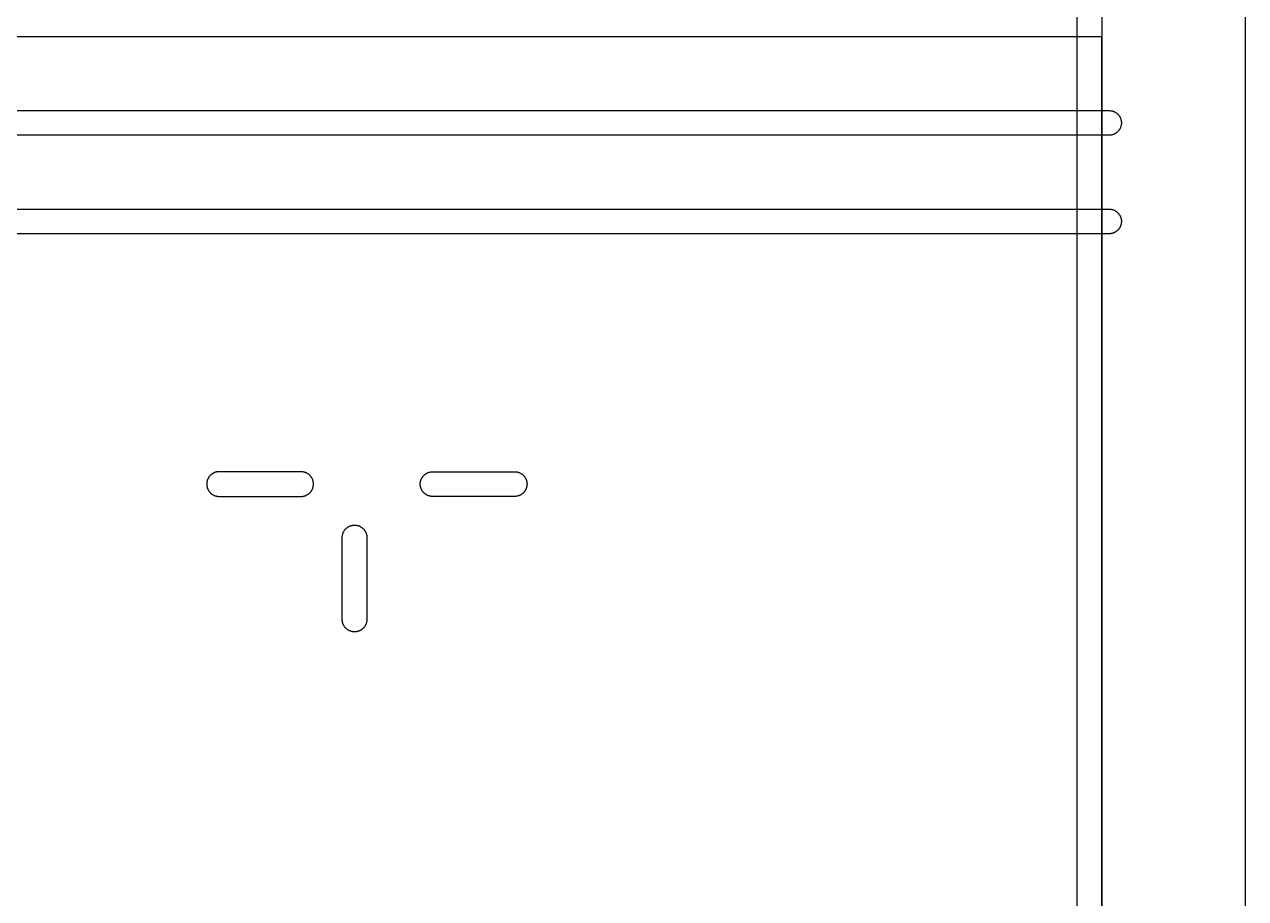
# Model space of a CAD drawing. Extents: x 0 to 1220, y 0 to 2440.
# Drawn here: x 922.6 to 1220, y 1743.5 to 1956.5 of the extents above; entities that cross this region are included whole.
import ezdxf

# ---------------------------------------------------------------- set-up
doc = ezdxf.new("R2010")
doc.units = 0
for name, color, linetype in [('CUT_6_12MM', 6, 'CONTINUOUS'), ('PLATTE_1220_2440', 7, 'CONTINUOUS'), ('POCKET_6_12MM', 80, 'CONTINUOUS'), ('POCKET_6__6MM', 4, 'CONTINUOUS')]:
    doc.layers.add(name, color=color, linetype=linetype)

msp = doc.modelspace()

# ---------------------------------------------------------------- linework, layer by layer
at = {"layer": 'CUT_6_12MM'}
for p, q in [((1185, 1953.54), (35, 1953.54)), ((1185, 1533.54), (1185, 1953.54))]:
    msp.add_line(p, q, dxfattribs=at)
at = {"layer": 'PLATTE_1220_2440'}
msp.add_line((1220, 0), (1220, 2440), dxfattribs=at)
at = {"layer": 'POCKET_6_12MM'}
for p, q in [((968.11, 1846.86), (968.03, 1846.8)), ((968.19, 1846.93), (968.11, 1846.86)), ((968.27, 1846.99), (968.19, 1846.93)), ((968.35, 1847.05), (968.27, 1846.99)), ((968.44, 1847.1), (968.35, 1847.05)), ((968.53, 1847.15), (968.44, 1847.1)), ((968.62, 1847.2), (968.53, 1847.15)), ((968.71, 1847.25), (968.62, 1847.2)), ((968.8, 1847.29), (968.71, 1847.25)), ((968.9, 1847.33), (968.8, 1847.29)), ((969, 1847.36), (968.9, 1847.33)), ((969.09, 1847.4), (969, 1847.36)), ((969.19, 1847.43), (969.09, 1847.4)), ((969.29, 1847.45), (969.19, 1847.43)), ((969.39, 1847.48), (969.29, 1847.45)), ((969.49, 1847.49), (969.39, 1847.48)), ((969.59, 1847.51), (969.49, 1847.49)), ((969.69, 1847.52), (969.59, 1847.51)), ((969.8, 1847.53), (969.69, 1847.52)), ((969.9, 1847.54), (969.8, 1847.53)), ((970, 1847.54), (969.9, 1847.54)), ((990, 1847.54), (970, 1847.54)), ((990.1, 1847.54), (990, 1847.54)), ((990.21, 1847.53), (990.1, 1847.54)), ((990.31, 1847.52), (990.21, 1847.53)), ((990.41, 1847.51), (990.31, 1847.52)), ((990.52, 1847.49), (990.41, 1847.51)), ((990.62, 1847.47), (990.52, 1847.49)), ((990.72, 1847.45), (990.62, 1847.47)), ((990.82, 1847.42), (990.72, 1847.45)), ((990.92, 1847.39), (990.82, 1847.42)), ((991.02, 1847.36), (990.92, 1847.39)), ((991.11, 1847.32), (991.02, 1847.36)), ((991.21, 1847.28), (991.11, 1847.32)), ((991.3, 1847.24), (991.21, 1847.28)), ((991.39, 1847.19), (991.3, 1847.24)), ((991.49, 1847.14), (991.39, 1847.19)), ((991.57, 1847.09), (991.49, 1847.14)), ((991.66, 1847.04), (991.57, 1847.09)), ((991.75, 1846.98), (991.66, 1847.04)), ((991.83, 1846.92), (991.75, 1846.98)), ((991.91, 1846.85), (991.83, 1846.92)), ((1020.09, 1846.85), (1020.17, 1846.92)), ((1020.17, 1846.92), (1020.25, 1846.98)), ((1020.25, 1846.98), (1020.34, 1847.04)), ((1020.34, 1847.04), (1020.43, 1847.09)), ((1020.43, 1847.09), (1020.51, 1847.14)), ((1020.51, 1847.14), (1020.61, 1847.19)), ((1020.61, 1847.19), (1020.7, 1847.24)), ((1020.7, 1847.24), (1020.79, 1847.28)), ((1020.79, 1847.28), (1020.89, 1847.32)), ((1020.89, 1847.32), (1020.98, 1847.36)), ((1020.98, 1847.36), (1021.08, 1847.39)), ((1021.08, 1847.39), (1021.18, 1847.42)), ((1021.18, 1847.42), (1021.28, 1847.45)), ((1021.28, 1847.45), (1021.38, 1847.47)), ((1021.38, 1847.47), (1021.48, 1847.49)), ((1021.48, 1847.49), (1021.59, 1847.51)), ((1021.59, 1847.51), (1021.69, 1847.52)), ((1021.69, 1847.52), (1021.79, 1847.53)), ((1021.79, 1847.53), (1021.9, 1847.54)), ((1021.9, 1847.54), (1022, 1847.54)), ((1022, 1847.54), (1042, 1847.54)), ((1042, 1847.54), (1042.1, 1847.54)), ((1042.1, 1847.54), (1042.2, 1847.53)), ((1042.2, 1847.53), (1042.31, 1847.52)), ((1042.31, 1847.52), (1042.41, 1847.51)), ((1042.41, 1847.51), (1042.51, 1847.49)), ((1042.51, 1847.49), (1042.61, 1847.48)), ((1042.61, 1847.48), (1042.71, 1847.45)), ((1042.71, 1847.45), (1042.81, 1847.43)), ((1042.81, 1847.43), (1042.91, 1847.4)), ((1042.91, 1847.4), (1043, 1847.36)), ((1043, 1847.36), (1043.1, 1847.33)), ((1043.1, 1847.33), (1043.2, 1847.29)), ((1043.2, 1847.29), (1043.29, 1847.25)), ((1043.29, 1847.25), (1043.38, 1847.2)), ((1043.38, 1847.2), (1043.47, 1847.15)), ((1043.47, 1847.15), (1043.56, 1847.1)), ((1043.56, 1847.1), (1043.65, 1847.05)), ((1043.65, 1847.05), (1043.73, 1846.99)), ((1043.73, 1846.99), (1043.81, 1846.93)), ((1043.81, 1846.93), (1043.89, 1846.86)), ((1043.89, 1846.86), (1043.97, 1846.8)), ((967.01, 1844.74), (967, 1844.64)), ((967, 1844.64), (967, 1844.54)), ((967, 1844.54), (967, 1844.44)), ((967, 1844.44), (967.01, 1844.33)), ((967.02, 1844.84), (967.01, 1844.74)), ((967.01, 1844.33), (967.02, 1844.23)), ((967.03, 1844.95), (967.02, 1844.84)), ((967.02, 1844.23), (967.03, 1844.13)), ((967.04, 1845.05), (967.03, 1844.95)), ((967.03, 1844.13), (967.04, 1844.03)), ((967.06, 1845.15), (967.04, 1845.05)), ((967.04, 1844.03), (967.06, 1843.93)), ((967.09, 1845.25), (967.06, 1845.15)), ((967.06, 1843.93), (967.09, 1843.83)), ((967.11, 1845.35), (967.09, 1845.25)), ((967.14, 1845.45), (967.11, 1845.35)), ((967.17, 1845.54), (967.14, 1845.45)), ((967.21, 1845.64), (967.17, 1845.54)), ((967.25, 1845.73), (967.21, 1845.64)), ((967.29, 1845.83), (967.25, 1845.73)), ((967.34, 1845.92), (967.29, 1845.83)), ((967.39, 1846.01), (967.34, 1845.92)), ((967.44, 1846.1), (967.39, 1846.01)), ((967.49, 1846.18), (967.44, 1846.1)), ((967.55, 1846.27), (967.49, 1846.18)), ((967.61, 1846.35), (967.55, 1846.27)), ((967.67, 1846.43), (967.61, 1846.35)), ((967.74, 1846.51), (967.67, 1846.43)), ((967.81, 1846.59), (967.74, 1846.51)), ((967.88, 1846.66), (967.81, 1846.59)), ((967.95, 1846.73), (967.88, 1846.66)), ((968.03, 1846.8), (967.95, 1846.73)), ((991.99, 1846.78), (991.91, 1846.85)), ((992.07, 1846.71), (991.99, 1846.78)), ((992.14, 1846.64), (992.07, 1846.71)), ((992.21, 1846.57), (992.14, 1846.64)), ((992.28, 1846.49), (992.21, 1846.57)), ((992.35, 1846.41), (992.28, 1846.49)), ((992.41, 1846.33), (992.35, 1846.41)), ((992.47, 1846.24), (992.41, 1846.33)), ((992.53, 1846.16), (992.47, 1846.24)), ((992.58, 1846.07), (992.53, 1846.16)), ((992.63, 1845.98), (992.58, 1846.07)), ((992.68, 1845.89), (992.63, 1845.98)), ((992.72, 1845.79), (992.68, 1845.89)), ((992.77, 1845.7), (992.72, 1845.79)), ((992.81, 1845.6), (992.77, 1845.7)), ((992.84, 1845.5), (992.81, 1845.6)), ((992.87, 1845.41), (992.84, 1845.5)), ((992.9, 1845.31), (992.87, 1845.41)), ((992.92, 1845.21), (992.9, 1845.31)), ((992.95, 1845.1), (992.92, 1845.21)), ((992.92, 1843.87), (992.95, 1843.97)), ((992.96, 1845), (992.95, 1845.1)), ((992.95, 1843.97), (992.96, 1844.07)), ((992.98, 1844.9), (992.96, 1845)), ((992.96, 1844.07), (992.98, 1844.18)), ((992.99, 1844.8), (992.98, 1844.9)), ((992.98, 1844.18), (992.99, 1844.28)), ((993, 1844.69), (992.99, 1844.8)), ((992.99, 1844.28), (993, 1844.38)), ((993, 1844.59), (993, 1844.69)), ((993, 1844.49), (993, 1844.59)), ((993, 1844.38), (993, 1844.49)), ((1019, 1844.69), (1019.01, 1844.8)), ((1019, 1844.59), (1019, 1844.69)), ((1019, 1844.49), (1019, 1844.59)), ((1019, 1844.38), (1019, 1844.49)), ((1019.01, 1844.28), (1019, 1844.38)), ((1019.01, 1844.8), (1019.02, 1844.9)), ((1019.02, 1844.18), (1019.01, 1844.28)), ((1019.02, 1844.9), (1019.04, 1845)), ((1019.04, 1844.07), (1019.02, 1844.18)), ((1019.04, 1845), (1019.05, 1845.1)), ((1019.05, 1843.97), (1019.04, 1844.07)), ((1019.05, 1845.1), (1019.08, 1845.21)), ((1019.08, 1843.87), (1019.05, 1843.97)), ((1019.08, 1845.21), (1019.1, 1845.31)), ((1019.1, 1845.31), (1019.13, 1845.41)), ((1019.13, 1845.41), (1019.16, 1845.5)), ((1019.16, 1845.5), (1019.19, 1845.6)), ((1019.19, 1845.6), (1019.23, 1845.7)), ((1019.23, 1845.7), (1019.28, 1845.79)), ((1019.28, 1845.79), (1019.32, 1845.89)), ((1019.32, 1845.89), (1019.37, 1845.98)), ((1019.37, 1845.98), (1019.42, 1846.07)), ((1019.42, 1846.07), (1019.47, 1846.16)), ((1019.47, 1846.16), (1019.53, 1846.24)), ((1019.53, 1846.24), (1019.59, 1846.33)), ((1019.59, 1846.33), (1019.65, 1846.41)), ((1019.65, 1846.41), (1019.72, 1846.49)), ((1019.72, 1846.49), (1019.79, 1846.57)), ((1019.79, 1846.57), (1019.86, 1846.64)), ((1019.86, 1846.64), (1019.93, 1846.71)), ((1019.93, 1846.71), (1020.01, 1846.78)), ((1020.01, 1846.78), (1020.09, 1846.85)), ((1043.97, 1846.8), (1044.05, 1846.73)), ((1044.05, 1846.73), (1044.12, 1846.66)), ((1044.12, 1846.66), (1044.19, 1846.59)), ((1044.19, 1846.59), (1044.26, 1846.51)), ((1044.26, 1846.51), (1044.33, 1846.43)), ((1044.33, 1846.43), (1044.39, 1846.35)), ((1044.39, 1846.35), (1044.45, 1846.27)), ((1044.45, 1846.27), (1044.51, 1846.18)), ((1044.51, 1846.18), (1044.56, 1846.1)), ((1044.56, 1846.1), (1044.61, 1846.01)), ((1044.61, 1846.01), (1044.66, 1845.92)), ((1044.66, 1845.92), (1044.71, 1845.83)), ((1044.71, 1845.83), (1044.75, 1845.73)), ((1044.75, 1845.73), (1044.79, 1845.64)), ((1044.79, 1845.64), (1044.83, 1845.54)), ((1044.83, 1845.54), (1044.86, 1845.45)), ((1044.86, 1845.45), (1044.89, 1845.35)), ((1044.89, 1845.35), (1044.91, 1845.25)), ((1044.91, 1845.25), (1044.94, 1845.15)), ((1044.94, 1843.93), (1044.91, 1843.83)), ((1044.94, 1845.15), (1044.96, 1845.05)), ((1044.96, 1844.03), (1044.94, 1843.93)), ((1044.96, 1845.05), (1044.97, 1844.95)), ((1044.97, 1844.13), (1044.96, 1844.03)), ((1044.97, 1844.95), (1044.98, 1844.84)), ((1044.98, 1844.23), (1044.97, 1844.13)), ((1044.98, 1844.84), (1044.99, 1844.74)), ((1044.99, 1844.33), (1044.98, 1844.23)), ((1044.99, 1844.74), (1045, 1844.64)), ((1045, 1844.44), (1044.99, 1844.33)), ((1045, 1844.64), (1045, 1844.54)), ((1045, 1844.54), (1045, 1844.44)), ((967.09, 1843.83), (967.11, 1843.73)), ((967.11, 1843.73), (967.14, 1843.63)), ((967.14, 1843.63), (967.17, 1843.53)), ((967.17, 1843.53), (967.21, 1843.44)), ((967.21, 1843.44), (967.25, 1843.34)), ((967.25, 1843.34), (967.29, 1843.25)), ((967.29, 1843.25), (967.34, 1843.16)), ((967.34, 1843.16), (967.39, 1843.07)), ((967.39, 1843.07), (967.44, 1842.98)), ((967.44, 1842.98), (967.49, 1842.89)), ((967.49, 1842.89), (967.55, 1842.81)), ((967.55, 1842.81), (967.61, 1842.73)), ((967.61, 1842.73), (967.67, 1842.64)), ((967.67, 1842.64), (967.74, 1842.57)), ((967.74, 1842.57), (967.81, 1842.49)), ((967.81, 1842.49), (967.88, 1842.42)), ((967.88, 1842.42), (967.95, 1842.35)), ((967.95, 1842.35), (968.03, 1842.28)), ((968.03, 1842.28), (968.11, 1842.21)), ((968.11, 1842.21), (968.19, 1842.15)), ((968.19, 1842.15), (968.27, 1842.09)), ((968.27, 1842.09), (968.35, 1842.03)), ((968.35, 1842.03), (968.44, 1841.97)), ((968.44, 1841.97), (968.53, 1841.92)), ((968.53, 1841.92), (968.62, 1841.87)), ((968.62, 1841.87), (968.71, 1841.83)), ((968.71, 1841.83), (968.8, 1841.79)), ((968.8, 1841.79), (968.9, 1841.75)), ((968.9, 1841.75), (969, 1841.71)), ((969, 1841.71), (969.09, 1841.68)), ((969.09, 1841.68), (969.19, 1841.65)), ((969.19, 1841.65), (969.29, 1841.62)), ((969.29, 1841.62), (969.39, 1841.6)), ((969.39, 1841.6), (969.49, 1841.58)), ((969.49, 1841.58), (969.59, 1841.57)), ((969.59, 1841.57), (969.69, 1841.55)), ((969.69, 1841.55), (969.8, 1841.54)), ((969.8, 1841.54), (969.9, 1841.54)), ((969.9, 1841.54), (970, 1841.54)), ((970, 1841.54), (990, 1841.54)), ((990, 1841.54), (990.1, 1841.54)), ((990.1, 1841.54), (990.21, 1841.54)), ((990.21, 1841.54), (990.31, 1841.55)), ((990.31, 1841.55), (990.41, 1841.57)), ((990.41, 1841.57), (990.52, 1841.58)), ((990.52, 1841.58), (990.62, 1841.6)), ((990.62, 1841.6), (990.72, 1841.63)), ((990.72, 1841.63), (990.82, 1841.65)), ((990.82, 1841.65), (990.92, 1841.68)), ((990.92, 1841.68), (991.02, 1841.71)), ((991.02, 1841.71), (991.11, 1841.75)), ((991.11, 1841.75), (991.21, 1841.79)), ((991.21, 1841.79), (991.3, 1841.83)), ((991.3, 1841.83), (991.39, 1841.88)), ((991.39, 1841.88), (991.49, 1841.93)), ((991.49, 1841.93), (991.57, 1841.98)), ((991.57, 1841.98), (991.66, 1842.04)), ((991.66, 1842.04), (991.75, 1842.1)), ((991.75, 1842.1), (991.83, 1842.16)), ((991.83, 1842.16), (991.91, 1842.22)), ((991.91, 1842.22), (991.99, 1842.29)), ((991.99, 1842.29), (992.07, 1842.36)), ((992.07, 1842.36), (992.14, 1842.43)), ((992.14, 1842.43), (992.21, 1842.51)), ((992.21, 1842.51), (992.28, 1842.59)), ((992.28, 1842.59), (992.35, 1842.67)), ((992.35, 1842.67), (992.41, 1842.75)), ((992.41, 1842.75), (992.47, 1842.83)), ((992.47, 1842.83), (992.53, 1842.92)), ((992.53, 1842.92), (992.58, 1843.01)), ((992.58, 1843.01), (992.63, 1843.1)), ((992.63, 1843.1), (992.68, 1843.19)), ((992.68, 1843.19), (992.72, 1843.28)), ((992.72, 1843.28), (992.77, 1843.38)), ((992.77, 1843.38), (992.81, 1843.47)), ((992.81, 1843.47), (992.84, 1843.57)), ((992.84, 1843.57), (992.87, 1843.67)), ((992.87, 1843.67), (992.9, 1843.77)), ((992.9, 1843.77), (992.92, 1843.87)), ((1019.1, 1843.77), (1019.08, 1843.87)), ((1019.13, 1843.67), (1019.1, 1843.77)), ((1019.16, 1843.57), (1019.13, 1843.67)), ((1019.19, 1843.47), (1019.16, 1843.57)), ((1019.23, 1843.38), (1019.19, 1843.47)), ((1019.28, 1843.28), (1019.23, 1843.38)), ((1019.32, 1843.19), (1019.28, 1843.28)), ((1019.37, 1843.1), (1019.32, 1843.19)), ((1019.42, 1843.01), (1019.37, 1843.1)), ((1019.47, 1842.92), (1019.42, 1843.01)), ((1019.53, 1842.83), (1019.47, 1842.92)), ((1019.59, 1842.75), (1019.53, 1842.83)), ((1019.65, 1842.67), (1019.59, 1842.75)), ((1019.72, 1842.59), (1019.65, 1842.67)), ((1019.79, 1842.51), (1019.72, 1842.59)), ((1019.86, 1842.43), (1019.79, 1842.51)), ((1019.93, 1842.36), (1019.86, 1842.43)), ((1020.01, 1842.29), (1019.93, 1842.36)), ((1020.09, 1842.22), (1020.01, 1842.29)), ((1020.17, 1842.16), (1020.09, 1842.22)), ((1020.25, 1842.1), (1020.17, 1842.16)), ((1020.34, 1842.04), (1020.25, 1842.1)), ((1020.43, 1841.98), (1020.34, 1842.04)), ((1020.51, 1841.93), (1020.43, 1841.98)), ((1020.61, 1841.88), (1020.51, 1841.93)), ((1020.7, 1841.83), (1020.61, 1841.88)), ((1020.79, 1841.79), (1020.7, 1841.83)), ((1020.89, 1841.75), (1020.79, 1841.79)), ((1020.98, 1841.71), (1020.89, 1841.75)), ((1021.08, 1841.68), (1020.98, 1841.71)), ((1021.18, 1841.65), (1021.08, 1841.68)), ((1021.28, 1841.63), (1021.18, 1841.65)), ((1021.38, 1841.6), (1021.28, 1841.63)), ((1021.48, 1841.58), (1021.38, 1841.6)), ((1021.59, 1841.57), (1021.48, 1841.58)), ((1021.69, 1841.55), (1021.59, 1841.57)), ((1021.79, 1841.54), (1021.69, 1841.55)), ((1021.9, 1841.54), (1021.79, 1841.54)), ((1022, 1841.54), (1021.9, 1841.54)), ((1042, 1841.54), (1022, 1841.54)), ((1042.1, 1841.54), (1042, 1841.54)), ((1042.2, 1841.54), (1042.1, 1841.54)), ((1042.31, 1841.55), (1042.2, 1841.54)), ((1042.41, 1841.57), (1042.31, 1841.55)), ((1042.51, 1841.58), (1042.41, 1841.57)), ((1042.61, 1841.6), (1042.51, 1841.58)), ((1042.71, 1841.62), (1042.61, 1841.6)), ((1042.81, 1841.65), (1042.71, 1841.62)), ((1042.91, 1841.68), (1042.81, 1841.65)), ((1043, 1841.71), (1042.91, 1841.68)), ((1043.1, 1841.75), (1043, 1841.71)), ((1043.2, 1841.79), (1043.1, 1841.75)), ((1043.29, 1841.83), (1043.2, 1841.79)), ((1043.38, 1841.87), (1043.29, 1841.83)), ((1043.47, 1841.92), (1043.38, 1841.87)), ((1043.56, 1841.97), (1043.47, 1841.92)), ((1043.65, 1842.03), (1043.56, 1841.97)), ((1043.73, 1842.09), (1043.65, 1842.03)), ((1043.81, 1842.15), (1043.73, 1842.09)), ((1043.89, 1842.21), (1043.81, 1842.15)), ((1043.97, 1842.28), (1043.89, 1842.21)), ((1044.05, 1842.35), (1043.97, 1842.28)), ((1044.12, 1842.42), (1044.05, 1842.35)), ((1044.19, 1842.49), (1044.12, 1842.42)), ((1044.26, 1842.57), (1044.19, 1842.49)), ((1044.33, 1842.64), (1044.26, 1842.57)), ((1044.39, 1842.73), (1044.33, 1842.64)), ((1044.45, 1842.81), (1044.39, 1842.73)), ((1044.51, 1842.89), (1044.45, 1842.81)), ((1044.56, 1842.98), (1044.51, 1842.89)), ((1044.61, 1843.07), (1044.56, 1842.98)), ((1044.66, 1843.16), (1044.61, 1843.07)), ((1044.71, 1843.25), (1044.66, 1843.16)), ((1044.75, 1843.34), (1044.71, 1843.25)), ((1044.79, 1843.44), (1044.75, 1843.34)), ((1044.83, 1843.53), (1044.79, 1843.44)), ((1044.86, 1843.63), (1044.83, 1843.53)), ((1044.89, 1843.73), (1044.86, 1843.63)), ((1044.91, 1843.83), (1044.89, 1843.73)), ((1000.03, 1831.95), (1000.04, 1832.05)), ((1000.04, 1832.05), (1000.06, 1832.15)), ((1000.06, 1832.15), (1000.09, 1832.25)), ((1000.09, 1832.25), (1000.11, 1832.35)), ((1000.11, 1832.35), (1000.14, 1832.45)), ((1000.14, 1832.45), (1000.17, 1832.54)), ((1000.17, 1832.54), (1000.21, 1832.64)), ((1000.21, 1832.64), (1000.25, 1832.73)), ((1000.25, 1832.73), (1000.29, 1832.83)), ((1000.29, 1832.83), (1000.34, 1832.92)), ((1000.34, 1832.92), (1000.39, 1833.01)), ((1000.39, 1833.01), (1000.44, 1833.1)), ((1000.44, 1833.1), (1000.49, 1833.18)), ((1000.49, 1833.18), (1000.55, 1833.27)), ((1000.55, 1833.27), (1000.61, 1833.35)), ((1000.61, 1833.35), (1000.67, 1833.43)), ((1000.67, 1833.43), (1000.74, 1833.51)), ((1000.74, 1833.51), (1000.81, 1833.59)), ((1000.81, 1833.59), (1000.88, 1833.66)), ((1000.88, 1833.66), (1000.95, 1833.73)), ((1000.95, 1833.73), (1001.03, 1833.8)), ((1001.03, 1833.8), (1001.11, 1833.86)), ((1001.11, 1833.86), (1001.19, 1833.93)), ((1001.19, 1833.93), (1001.27, 1833.99)), ((1001.27, 1833.99), (1001.35, 1834.05)), ((1001.35, 1834.05), (1001.44, 1834.1)), ((1001.44, 1834.1), (1001.53, 1834.15)), ((1001.53, 1834.15), (1001.62, 1834.2)), ((1001.62, 1834.2), (1001.71, 1834.25)), ((1001.71, 1834.25), (1001.8, 1834.29)), ((1001.8, 1834.29), (1001.9, 1834.33)), ((1001.9, 1834.33), (1002, 1834.36)), ((1002, 1834.36), (1002.09, 1834.4)), ((1002.09, 1834.4), (1002.19, 1834.43)), ((1002.19, 1834.43), (1002.29, 1834.45)), ((1002.29, 1834.45), (1002.39, 1834.48)), ((1002.39, 1834.48), (1002.49, 1834.49)), ((1002.49, 1834.49), (1002.59, 1834.51)), ((1002.59, 1834.51), (1002.69, 1834.52)), ((1002.69, 1834.52), (1002.8, 1834.53)), ((1002.8, 1834.53), (1002.9, 1834.54)), ((1002.9, 1834.54), (1003, 1834.54)), ((1003, 1834.54), (1003.1, 1834.54)), ((1003.1, 1834.54), (1003.2, 1834.53)), ((1003.2, 1834.53), (1003.31, 1834.52)), ((1003.31, 1834.52), (1003.41, 1834.51)), ((1003.41, 1834.51), (1003.51, 1834.49)), ((1003.51, 1834.49), (1003.61, 1834.48)), ((1003.61, 1834.48), (1003.71, 1834.45)), ((1003.71, 1834.45), (1003.81, 1834.43)), ((1003.81, 1834.43), (1003.91, 1834.4)), ((1003.91, 1834.4), (1004, 1834.36)), ((1004, 1834.36), (1004.1, 1834.33)), ((1004.1, 1834.33), (1004.2, 1834.29)), ((1004.2, 1834.29), (1004.29, 1834.25)), ((1004.29, 1834.25), (1004.38, 1834.2)), ((1004.38, 1834.2), (1004.47, 1834.15)), ((1004.47, 1834.15), (1004.56, 1834.1)), ((1004.56, 1834.1), (1004.65, 1834.05)), ((1004.65, 1834.05), (1004.73, 1833.99)), ((1004.73, 1833.99), (1004.81, 1833.93)), ((1004.81, 1833.93), (1004.89, 1833.86)), ((1004.89, 1833.86), (1004.97, 1833.8)), ((1004.97, 1833.8), (1005.05, 1833.73)), ((1005.05, 1833.73), (1005.12, 1833.66)), ((1005.12, 1833.66), (1005.19, 1833.59)), ((1005.19, 1833.59), (1005.26, 1833.51)), ((1005.26, 1833.51), (1005.33, 1833.43)), ((1005.33, 1833.43), (1005.39, 1833.35)), ((1005.39, 1833.35), (1005.45, 1833.27)), ((1005.45, 1833.27), (1005.51, 1833.18)), ((1005.51, 1833.18), (1005.56, 1833.1)), ((1005.56, 1833.1), (1005.61, 1833.01)), ((1005.61, 1833.01), (1005.66, 1832.92)), ((1005.66, 1832.92), (1005.71, 1832.83)), ((1005.71, 1832.83), (1005.75, 1832.73)), ((1005.75, 1832.73), (1005.79, 1832.64)), ((1005.79, 1832.64), (1005.83, 1832.54)), ((1005.83, 1832.54), (1005.86, 1832.45)), ((1005.86, 1832.45), (1005.89, 1832.35)), ((1005.89, 1832.35), (1005.91, 1832.25)), ((1005.91, 1832.25), (1005.94, 1832.15)), ((1005.94, 1832.15), (1005.96, 1832.05)), ((1005.96, 1832.05), (1005.97, 1831.95)), ((1000, 1831.64), (1000.01, 1831.74)), ((1000, 1831.54), (1000, 1831.64)), ((1000, 1811.54), (1000, 1831.54)), ((1000.01, 1831.74), (1000.02, 1831.84)), ((1000.02, 1831.84), (1000.03, 1831.95)), ((1005.97, 1831.95), (1005.98, 1831.84)), ((1005.98, 1831.84), (1005.99, 1831.74)), ((1005.99, 1831.74), (1006, 1831.64)), ((1006, 1831.64), (1006, 1831.54)), ((1006, 1831.54), (1006, 1811.54)), ((1000, 1811.43), (1000, 1811.54)), ((1000.01, 1811.33), (1000, 1811.43)), ((1000.02, 1811.23), (1000.01, 1811.33)), ((1000.03, 1811.12), (1000.02, 1811.23)), ((1005.98, 1811.23), (1005.97, 1811.12)), ((1005.99, 1811.33), (1005.98, 1811.23)), ((1006, 1811.43), (1005.99, 1811.33)), ((1006, 1811.54), (1006, 1811.43)), ((1000.04, 1811.02), (1000.03, 1811.12)), ((1000.06, 1810.92), (1000.04, 1811.02)), ((1000.09, 1810.82), (1000.06, 1810.92)), ((1000.11, 1810.72), (1000.09, 1810.82)), ((1000.14, 1810.62), (1000.11, 1810.72)), ((1000.18, 1810.52), (1000.14, 1810.62)), ((1000.21, 1810.43), (1000.18, 1810.52)), ((1000.25, 1810.33), (1000.21, 1810.43)), ((1000.3, 1810.24), (1000.25, 1810.33)), ((1000.34, 1810.14), (1000.3, 1810.24)), ((1000.39, 1810.05), (1000.34, 1810.14)), ((1000.45, 1809.96), (1000.39, 1810.05)), ((1000.5, 1809.88), (1000.45, 1809.96)), ((1000.56, 1809.79), (1000.5, 1809.88)), ((1000.62, 1809.71), (1000.56, 1809.79)), ((1000.69, 1809.63), (1000.62, 1809.71)), ((1000.75, 1809.55), (1000.69, 1809.63)), ((1000.82, 1809.47), (1000.75, 1809.55)), ((1000.9, 1809.4), (1000.82, 1809.47)), ((1000.97, 1809.33), (1000.9, 1809.4)), ((1001.05, 1809.26), (1000.97, 1809.33)), ((1001.13, 1809.19), (1001.05, 1809.26)), ((1001.21, 1809.13), (1001.13, 1809.19)), ((1001.3, 1809.07), (1001.21, 1809.13)), ((1001.38, 1809.01), (1001.3, 1809.07)), ((1001.47, 1808.96), (1001.38, 1809.01)), ((1001.56, 1808.91), (1001.47, 1808.96)), ((1001.65, 1808.86), (1001.56, 1808.91)), ((1001.75, 1808.81), (1001.65, 1808.86)), ((1001.84, 1808.77), (1001.75, 1808.81)), ((1001.94, 1808.73), (1001.84, 1808.77)), ((1002.03, 1808.7), (1001.94, 1808.73)), ((1002.13, 1808.67), (1002.03, 1808.7)), ((1002.23, 1808.64), (1002.13, 1808.67)), ((1002.33, 1808.61), (1002.23, 1808.64)), ((1002.43, 1808.59), (1002.33, 1808.61)), ((1002.54, 1808.57), (1002.43, 1808.59)), ((1002.64, 1808.56), (1002.54, 1808.57)), ((1002.74, 1808.55), (1002.64, 1808.56)), ((1002.84, 1808.54), (1002.74, 1808.55)), ((1002.95, 1808.54), (1002.84, 1808.54)), ((1003.05, 1808.54), (1002.95, 1808.54)), ((1003.16, 1808.54), (1003.05, 1808.54)), ((1003.26, 1808.55), (1003.16, 1808.54)), ((1003.36, 1808.56), (1003.26, 1808.55)), ((1003.46, 1808.57), (1003.36, 1808.56)), ((1003.57, 1808.59), (1003.46, 1808.57)), ((1003.67, 1808.61), (1003.57, 1808.59)), ((1003.77, 1808.64), (1003.67, 1808.61)), ((1003.87, 1808.67), (1003.77, 1808.64)), ((1003.97, 1808.7), (1003.87, 1808.67)), ((1004.06, 1808.73), (1003.97, 1808.7)), ((1004.16, 1808.77), (1004.06, 1808.73)), ((1004.25, 1808.81), (1004.16, 1808.77)), ((1004.35, 1808.86), (1004.25, 1808.81)), ((1004.44, 1808.91), (1004.35, 1808.86)), ((1004.53, 1808.96), (1004.44, 1808.91)), ((1004.62, 1809.01), (1004.53, 1808.96)), ((1004.7, 1809.07), (1004.62, 1809.01)), ((1004.79, 1809.13), (1004.7, 1809.07)), ((1004.87, 1809.19), (1004.79, 1809.13)), ((1004.95, 1809.26), (1004.87, 1809.19)), ((1005.03, 1809.33), (1004.95, 1809.26)), ((1005.1, 1809.4), (1005.03, 1809.33)), ((1005.18, 1809.47), (1005.1, 1809.4)), ((1005.25, 1809.55), (1005.18, 1809.47)), ((1005.31, 1809.63), (1005.25, 1809.55)), ((1005.38, 1809.71), (1005.31, 1809.63)), ((1005.44, 1809.79), (1005.38, 1809.71)), ((1005.5, 1809.88), (1005.44, 1809.79)), ((1005.55, 1809.96), (1005.5, 1809.88)), ((1005.61, 1810.05), (1005.55, 1809.96)), ((1005.66, 1810.14), (1005.61, 1810.05)), ((1005.7, 1810.24), (1005.66, 1810.14)), ((1005.75, 1810.33), (1005.7, 1810.24)), ((1005.79, 1810.43), (1005.75, 1810.33)), ((1005.82, 1810.52), (1005.79, 1810.43)), ((1005.86, 1810.62), (1005.82, 1810.52)), ((1005.89, 1810.72), (1005.86, 1810.62)), ((1005.91, 1810.82), (1005.89, 1810.72)), ((1005.94, 1810.92), (1005.91, 1810.82)), ((1005.96, 1811.02), (1005.94, 1810.92)), ((1005.97, 1811.12), (1005.96, 1811.02))]:
    msp.add_line(p, q, dxfattribs=at)
at = {"layer": 'POCKET_6__6MM'}
for p, q in [((1179, 1194.15), (1179, 2393.83)), ((1185, 2393.83), (1185, 1194.15)), ((32.42, 1935.54), (1186.76, 1935.54)), ((1186.76, 1935.54), (1186.86, 1935.54)), ((1186.86, 1935.54), (1186.97, 1935.53)), ((1186.97, 1935.53), (1187.07, 1935.52)), ((1187.07, 1935.52), (1187.17, 1935.51)), ((1187.17, 1935.51), (1187.28, 1935.49)), ((1187.28, 1935.49), (1187.38, 1935.47)), ((1187.38, 1935.47), (1187.48, 1935.45)), ((1187.48, 1935.45), (1187.58, 1935.42)), ((1187.58, 1935.42), (1187.68, 1935.39)), ((1187.68, 1935.39), (1187.78, 1935.36)), ((1187.78, 1935.36), (1187.87, 1935.32)), ((1187.87, 1935.32), (1187.97, 1935.28)), ((1187.97, 1935.28), (1188.06, 1935.24)), ((1188.06, 1935.24), (1188.15, 1935.19)), ((1188.15, 1935.19), (1188.25, 1935.14)), ((1188.25, 1935.14), (1188.33, 1935.09)), ((1188.33, 1935.09), (1188.42, 1935.04)), ((1188.42, 1935.04), (1188.51, 1934.98)), ((1188.51, 1934.98), (1188.59, 1934.92)), ((1188.59, 1934.92), (1188.67, 1934.85)), ((1188.67, 1934.85), (1188.75, 1934.78)), ((1188.75, 1934.78), (1188.83, 1934.71)), ((1188.83, 1934.71), (1188.9, 1934.64)), ((1188.9, 1934.64), (1188.97, 1934.57)), ((1188.97, 1934.57), (1189.04, 1934.49)), ((1189.04, 1934.49), (1189.11, 1934.41)), ((1189.11, 1934.41), (1189.17, 1934.33)), ((1189.17, 1934.33), (1189.23, 1934.24)), ((1189.23, 1934.24), (1189.29, 1934.16)), ((1189.29, 1934.16), (1189.34, 1934.07)), ((1189.34, 1934.07), (1189.39, 1933.98)), ((1189.39, 1933.98), (1189.44, 1933.89)), ((1189.44, 1933.89), (1189.49, 1933.79)), ((1189.49, 1933.79), (1189.53, 1933.7)), ((1189.53, 1933.7), (1189.57, 1933.6)), ((1189.57, 1933.6), (1189.6, 1933.5)), ((1189.6, 1933.5), (1189.63, 1933.41)), ((1189.63, 1933.41), (1189.66, 1933.31)), ((1189.66, 1933.31), (1189.69, 1933.21)), ((1189.69, 1933.21), (1189.71, 1933.1)), ((1189.71, 1933.1), (1189.72, 1933)), ((1188.59, 1930.16), (1188.51, 1930.1)), ((1188.67, 1930.22), (1188.59, 1930.16)), ((1188.75, 1930.29), (1188.67, 1930.22)), ((1188.83, 1930.36), (1188.75, 1930.29)), ((1188.9, 1930.43), (1188.83, 1930.36)), ((1188.97, 1930.51), (1188.9, 1930.43)), ((1189.04, 1930.59), (1188.97, 1930.51)), ((1189.11, 1930.67), (1189.04, 1930.59)), ((1189.17, 1930.75), (1189.11, 1930.67)), ((1189.23, 1930.83), (1189.17, 1930.75)), ((1189.29, 1930.92), (1189.23, 1930.83)), ((1189.34, 1931.01), (1189.29, 1930.92)), ((1189.39, 1931.1), (1189.34, 1931.01)), ((1189.44, 1931.19), (1189.39, 1931.1)), ((1189.49, 1931.28), (1189.44, 1931.19)), ((1189.53, 1931.38), (1189.49, 1931.28)), ((1189.57, 1931.47), (1189.53, 1931.38)), ((1189.6, 1931.57), (1189.57, 1931.47)), ((1189.63, 1931.67), (1189.6, 1931.57)), ((1189.66, 1931.77), (1189.63, 1931.67)), ((1189.69, 1931.87), (1189.66, 1931.77)), ((1189.71, 1931.97), (1189.69, 1931.87)), ((1189.72, 1932.07), (1189.71, 1931.97)), ((1189.72, 1933), (1189.74, 1932.9)), ((1189.74, 1932.18), (1189.72, 1932.07)), ((1189.74, 1932.9), (1189.75, 1932.8)), ((1189.75, 1932.28), (1189.74, 1932.18)), ((1189.75, 1932.8), (1189.76, 1932.69)), ((1189.76, 1932.38), (1189.75, 1932.28)), ((1189.76, 1932.69), (1189.76, 1932.59)), ((1189.76, 1932.59), (1189.76, 1932.49)), ((1189.76, 1932.49), (1189.76, 1932.38)), ((1186.76, 1929.54), (32.42, 1929.54)), ((1186.86, 1929.54), (1186.76, 1929.54)), ((1186.97, 1929.54), (1186.86, 1929.54)), ((1187.07, 1929.55), (1186.97, 1929.54)), ((1187.17, 1929.57), (1187.07, 1929.55)), ((1187.28, 1929.58), (1187.17, 1929.57)), ((1187.38, 1929.6), (1187.28, 1929.58)), ((1187.48, 1929.63), (1187.38, 1929.6)), ((1187.58, 1929.65), (1187.48, 1929.63)), ((1187.68, 1929.68), (1187.58, 1929.65)), ((1187.78, 1929.71), (1187.68, 1929.68)), ((1187.87, 1929.75), (1187.78, 1929.71)), ((1187.97, 1929.79), (1187.87, 1929.75)), ((1188.06, 1929.83), (1187.97, 1929.79)), ((1188.15, 1929.88), (1188.06, 1929.83)), ((1188.25, 1929.93), (1188.15, 1929.88)), ((1188.33, 1929.98), (1188.25, 1929.93)), ((1188.42, 1930.04), (1188.33, 1929.98)), ((1188.51, 1930.1), (1188.42, 1930.04)), ((32.42, 1911.54), (1186.76, 1911.54)), ((1186.76, 1911.54), (1186.86, 1911.54)), ((1186.86, 1911.54), (1186.97, 1911.53)), ((1186.97, 1911.53), (1187.07, 1911.52)), ((1187.07, 1911.52), (1187.17, 1911.51)), ((1187.17, 1911.51), (1187.28, 1911.49)), ((1187.28, 1911.49), (1187.38, 1911.47)), ((1187.38, 1911.47), (1187.48, 1911.45)), ((1187.48, 1911.45), (1187.58, 1911.42)), ((1187.58, 1911.42), (1187.68, 1911.39)), ((1187.68, 1911.39), (1187.78, 1911.36)), ((1187.78, 1911.36), (1187.87, 1911.32)), ((1187.87, 1911.32), (1187.97, 1911.28)), ((1187.97, 1911.28), (1188.06, 1911.24)), ((1188.06, 1911.24), (1188.15, 1911.19)), ((1188.15, 1911.19), (1188.25, 1911.14)), ((1188.25, 1911.14), (1188.33, 1911.09)), ((1188.33, 1911.09), (1188.42, 1911.04)), ((1188.42, 1911.04), (1188.51, 1910.98)), ((1188.51, 1910.98), (1188.59, 1910.92)), ((1188.59, 1910.92), (1188.67, 1910.85)), ((1188.67, 1910.85), (1188.75, 1910.78)), ((1188.75, 1910.78), (1188.83, 1910.71)), ((1188.83, 1910.71), (1188.9, 1910.64)), ((1188.9, 1910.64), (1188.97, 1910.57)), ((1188.97, 1910.57), (1189.04, 1910.49)), ((1189.04, 1910.49), (1189.11, 1910.41)), ((1189.11, 1910.41), (1189.17, 1910.33)), ((1189.17, 1910.33), (1189.23, 1910.24)), ((1189.23, 1910.24), (1189.29, 1910.16)), ((1189.29, 1910.16), (1189.34, 1910.07)), ((1189.34, 1910.07), (1189.39, 1909.98)), ((1189.39, 1909.98), (1189.44, 1909.89)), ((1189.44, 1909.89), (1189.49, 1909.79)), ((1189.49, 1909.79), (1189.53, 1909.7)), ((1189.53, 1909.7), (1189.57, 1909.6)), ((1189.57, 1909.6), (1189.6, 1909.5)), ((1189.6, 1909.5), (1189.63, 1909.41)), ((1189.63, 1909.41), (1189.66, 1909.31)), ((1188.83, 1906.36), (1188.75, 1906.29)), ((1188.9, 1906.43), (1188.83, 1906.36)), ((1188.97, 1906.51), (1188.9, 1906.43)), ((1189.04, 1906.59), (1188.97, 1906.51)), ((1189.11, 1906.67), (1189.04, 1906.59)), ((1189.17, 1906.75), (1189.11, 1906.67)), ((1189.23, 1906.83), (1189.17, 1906.75)), ((1189.29, 1906.92), (1189.23, 1906.83)), ((1189.34, 1907.01), (1189.29, 1906.92)), ((1189.39, 1907.1), (1189.34, 1907.01)), ((1189.44, 1907.19), (1189.39, 1907.1)), ((1189.49, 1907.28), (1189.44, 1907.19)), ((1189.53, 1907.38), (1189.49, 1907.28)), ((1189.57, 1907.47), (1189.53, 1907.38)), ((1189.6, 1907.57), (1189.57, 1907.47)), ((1189.63, 1907.67), (1189.6, 1907.57)), ((1189.66, 1907.77), (1189.63, 1907.67)), ((1189.66, 1909.31), (1189.69, 1909.21)), ((1189.69, 1907.87), (1189.66, 1907.77)), ((1189.69, 1909.21), (1189.71, 1909.1)), ((1189.71, 1907.97), (1189.69, 1907.87)), ((1189.71, 1909.1), (1189.72, 1909)), ((1189.72, 1908.07), (1189.71, 1907.97)), ((1189.72, 1909), (1189.74, 1908.9)), ((1189.74, 1908.18), (1189.72, 1908.07)), ((1189.74, 1908.9), (1189.75, 1908.8)), ((1189.75, 1908.28), (1189.74, 1908.18)), ((1189.75, 1908.8), (1189.76, 1908.69)), ((1189.76, 1908.38), (1189.75, 1908.28)), ((1189.76, 1908.69), (1189.76, 1908.59)), ((1189.76, 1908.59), (1189.76, 1908.49)), ((1189.76, 1908.49), (1189.76, 1908.38)), ((1186.76, 1905.54), (32.42, 1905.54)), ((1186.86, 1905.54), (1186.76, 1905.54)), ((1186.97, 1905.54), (1186.86, 1905.54)), ((1187.07, 1905.55), (1186.97, 1905.54)), ((1187.17, 1905.57), (1187.07, 1905.55)), ((1187.28, 1905.58), (1187.17, 1905.57)), ((1187.38, 1905.6), (1187.28, 1905.58)), ((1187.48, 1905.63), (1187.38, 1905.6)), ((1187.58, 1905.65), (1187.48, 1905.63)), ((1187.68, 1905.68), (1187.58, 1905.65)), ((1187.78, 1905.71), (1187.68, 1905.68)), ((1187.87, 1905.75), (1187.78, 1905.71)), ((1187.97, 1905.79), (1187.87, 1905.75)), ((1188.06, 1905.83), (1187.97, 1905.79)), ((1188.15, 1905.88), (1188.06, 1905.83)), ((1188.25, 1905.93), (1188.15, 1905.88)), ((1188.33, 1905.98), (1188.25, 1905.93)), ((1188.42, 1906.04), (1188.33, 1905.98)), ((1188.51, 1906.1), (1188.42, 1906.04)), ((1188.59, 1906.16), (1188.51, 1906.1)), ((1188.67, 1906.22), (1188.59, 1906.16)), ((1188.75, 1906.29), (1188.67, 1906.22))]:
    msp.add_line(p, q, dxfattribs=at)

doc.saveas('drawing.dxf')
